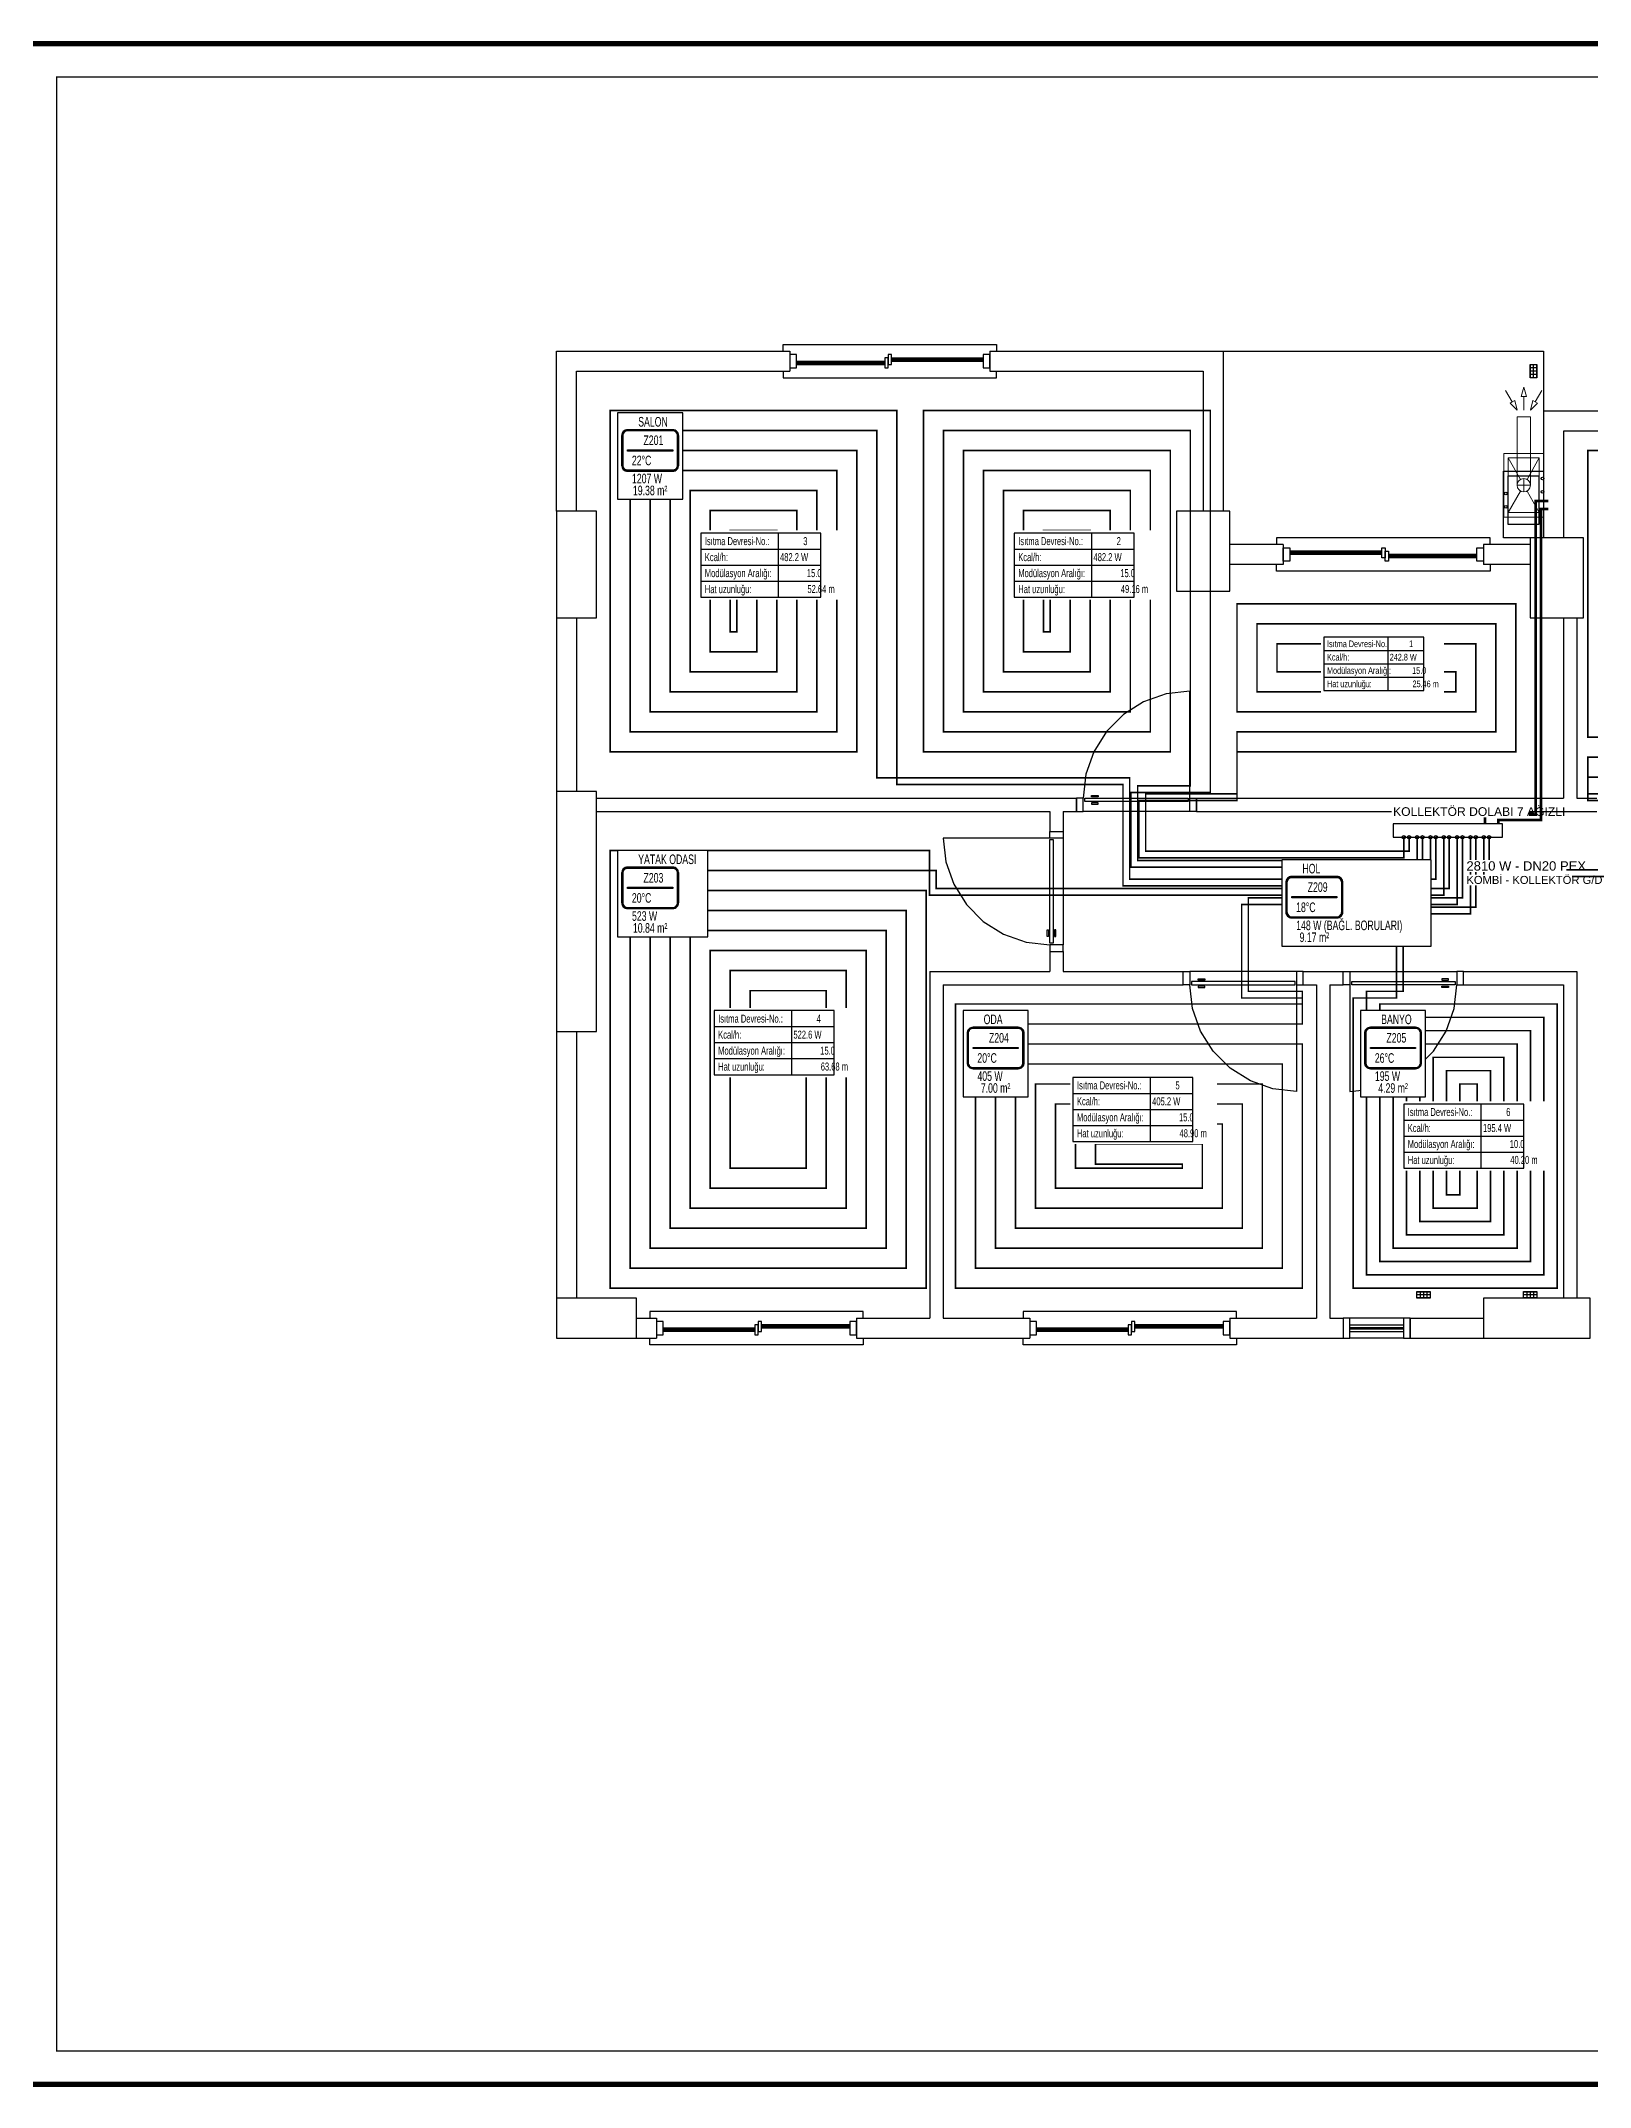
# Model space of a CAD drawing. Header units: centimetres. Extents: x -3952 to 22702, y 13298 to 16732.
# Drawn here: x 10213 to 11375, y 13328 to 14862 of the extents above; entities that cross this region are included whole.
import ezdxf
from ezdxf.enums import TextEntityAlignment as Align

# ---------------------------------------------------------------- set-up
doc = ezdxf.new("R2010")
doc.units = ezdxf.units.CM
doc.linetypes.add('ISITMA DONUS HATTI', pattern=[26, 20, -6])
for name, color, linetype in [('MD-YUK-BIRIMI', 7, 'Continuous'), ('MIMARI', 8, 'CONTINUOUS'), ('MIMARI-KOLON', 8, 'CONTINUOUS'), ('MTY-ISIKAYBIMAHAL', 2, 'CONTINUOUS'), ('MTY-ISITMA-DONUS-BORU', 30, 'ISITMA DONUS HATTI'), ('MTY-ISITMA-GIDIS-BORU', 10, 'CONTINUOUS'), ('MTY-KOLLETOR', 7, 'CONTINUOUS'), ('MTY-PAFTA', 7, 'CONTINUOUS'), ('MTY-PEX-BORU', 1, 'CONTINUOUS'), ('MTY-RADYATÖR', 7, 'CONTINUOUS'), ('MTY-TEFRIS', 15, 'CONTINUOUS'), ('STM-ISITMA-CAP', 41, 'CONTINUOUS')]:
    doc.layers.add(name, color=color, linetype=linetype)
doc.layers.add('ROTAS-PAFTA-SINIRI', color=8, linetype='Continuous', plot=False)
doc.styles.add('MTYCAPLT', font='arial.ttf', dxfattribs={"width": 0.65, "height": 1})
doc.styles.add('ROTAS', font='arial.ttf')

# ---------------------------------------------------------------- blocks, each defined once
blk = doc.blocks.new('ROTAS_PAFTA')
blk.add_lwpolyline([(0, 0), (1, 0), (1, 1), (0, 1)], close=True)
blk = doc.blocks.new('MTY-RADYATOR MAHAL')
at = {"layer": 'MTY-ISIKAYBIMAHAL', "color": 2}
for points in [[(-35.7, 18.4), (-35.7, -18.4, 0.414214), (-28.2, -25.9), (28.2, -25.9, 0.414214), (35.7, -18.4), (35.7, 18.4, 0.414214), (28.2, 25.9), (-28.2, 25.9, 0.414214)], [(-34.2, 18.4), (-34.2, -18.4, 0.414214), (-28.2, -24.4), (28.2, -24.4, 0.414214), (34.2, -18.4), (34.2, 18.4, 0.414214), (28.2, 24.4), (-28.2, 24.4, 0.414214)]]:
    blk.add_lwpolyline(points, format="xyb", close=True, dxfattribs=at)
at = {"layer": 'MTY-ISIKAYBIMAHAL', "color": 4}
for points in [[(-35.2, 18.4), (-35.2, -18.4, 0.414214), (-28.2, -25.4), (28.2, -25.4, 0.414214), (35.2, -18.4), (35.2, 18.4, 0.414214), (28.2, 25.4), (-28.2, 25.4, 0.414214)], [(-34.7, 18.4), (-34.7, -18.4, 0.414214), (-28.2, -24.9), (28.2, -24.9, 0.414214), (34.7, -18.4), (34.7, 18.4, 0.414214), (28.2, 24.9), (-28.2, 24.9, 0.414214)]]:
    blk.add_lwpolyline(points, format="xyb", close=True, dxfattribs=at)
at = {"layer": 'MTY-ISIKAYBIMAHAL', "color": 2}
blk.add_lwpolyline([(-28.2, 0.8), (28.2, 0.8), (28.2, -0.8), (-28.2, -0.8)], close=True, dxfattribs=at)
at = {"layer": 'MTY-ISIKAYBIMAHAL', "color": 1, "style": 'MTYCAPLT', "width": 0.65}
for tag, p in [('MAHAL_001', (-14.9, 29.8)), ('NO_001', (-8.3, 6.7))]:
    blk.add_attdef(tag, p, '', height=12, rotation=360, dxfattribs=at)
at = {"layer": 'MTY-ISIKAYBIMAHAL', "color": 4, "style": 'MTYCAPLT', "width": 0.65}
for tag, p in [('DERECE_001', (-22.8, -18.5)), ('ISIKAYBI_001', (-22.7, -41.1))]:
    blk.add_attdef(tag, p, '', height=12, rotation=360, dxfattribs=at)
blk.add_attdef('ALAN', text='', height=12, rotation=360, dxfattribs=at).set_placement((0, -50), align=Align.MIDDLE_CENTER)
blk = doc.blocks.new('MTY-ETIKET')
at = {"layer": 'MTY-RADYATÖR'}
for p, q in [((2.69, 0), (2.69, 8)), ((-7, 6), (8, 6)), ((-7, 4), (8, 4)), ((-7, 2), (8, 2))]:
    blk.add_line(p, q, dxfattribs=at)
blk.add_lwpolyline([(8, 0), (8, 8), (-7, 8), (-7, 0)], close=True, dxfattribs=at)
at = {"layer": 'MTY-RADYATÖR', "style": 'MTYCAPLT', "width": 0.65}
for s, p in [('Kcal/h:', (-6.5, 5)), ('Isıtma Devresi-No.:', (-6.5, 7)), ('Modülasyon Aralığı:', (-6.5, 3)), ('Hat uzunluğu:', (-6.5, 1))]:
    blk.add_text(s, height=1, rotation=360, dxfattribs=at).set_placement(p, align=Align.MIDDLE_LEFT)
at = {"layer": 'MTY-RADYATÖR', "color": 2, "style": 'MTYCAPLT', "width": 0.65}
for tag, p in [('BORU_001', (-7.07, 4.59)), ('YER_001', (2.9, 4.5))]:
    blk.add_attdef(tag, p, '', height=1, dxfattribs=at)
at = {"layer": 'MTY-RADYATÖR', "style": 'MTYCAPLT', "width": 0.65}
for tag, p in [('NO1_001', (5.8, 6.5)), ('AR_001', (6.25, 2.5)), ('UZ_001', (6.31, 0.51))]:
    blk.add_attdef(tag, p, '', height=1, rotation=360, dxfattribs=at)
blk = doc.blocks.new('KOMBI1')
at = {"layer": 'MTY-TEFRIS', "color": 1, "lineweight": 20, "ltscale": 40}
for p, q in [((19.5, 17.5), (3.4, 26.6)), ((23.9, 20), (23.9, 10)), ((44.4, 26.6), (28.2, 17.5)), ((19.5, 12.5), (3.4, 3.4)), ((18.9, 15), (28.9, 15)), ((44.4, 3.4), (28.2, 12.5))]:
    blk.add_line(p, q, dxfattribs=at)
at = {"layer": 'MTY-TEFRIS', "color": 7, "lineweight": 20, "ltscale": 40}
for p, q in [((23.9, 20), (75.3, 20)), ((75.3, 20), (75.3, 10)), ((85.4, 25.3), (80.3, 20)), ((87.4, 21.8), (80.3, 20)), ((86.4, 23.6), (85.4, 25.3)), ((95, 28.6), (86.4, 23.6)), ((86.4, 23.6), (87.4, 21.8)), ((90.3, 15), (90.3, 17)), ((90.3, 17), (97.3, 15)), ((23.9, 10), (75.3, 10)), ((80.3, 15), (90.3, 15)), ((87.4, 8.2), (80.3, 10)), ((85.4, 4.7), (80.3, 10)), ((86.4, 6.5), (85.4, 4.7)), ((86.4, 6.5), (87.4, 8.2)), ((95, 1.4), (86.4, 6.5)), ((90.3, 15), (90.3, 13)), ((90.3, 13), (97.3, 15))]:
    blk.add_line(p, q, dxfattribs=at)
blk.add_lwpolyline([(0, 0), (47.8, 0), (47.8, 30), (0, 30)], close=True, dxfattribs=at)
at = {"layer": 'MTY-TEFRIS', "color": 1, "lineweight": 20, "ltscale": 40}
blk.add_lwpolyline([(3.4, 3.4), (44.4, 3.4), (44.4, 26.6), (3.4, 26.6)], close=True, dxfattribs=at)
at = {"layer": 'MTY-TEFRIS', "color": 7, "lineweight": 20, "ltscale": 40}
blk.add_circle((23.9, 15), 5, dxfattribs=at)
at = {"layer": 'MTY-TEFRIS', "color": 3, "ltscale": 10}
blk.add_circle((18.9, 1), 1, dxfattribs=at)
at = {"layer": 'MTY-TEFRIS', "color": 1, "ltscale": 10}
blk.add_circle((28.9, 1), 1, dxfattribs=at)
at = {"layer": 'MD-YUK-BIRIMI', "color": 3, "style": 'MTYCAPLT', "width": 0.65}
for tag, p in [('SOCP_001', (17.6, -0.5)), ('SO_001', (18.2, 0.5))]:
    blk.add_attdef(tag, p, '', height=1, dxfattribs=at)
at = {"layer": 'MD-YUK-BIRIMI', "color": 1, "style": 'MTYCAPLT', "width": 0.65}
for tag, p in [('SCCP_001', (27.6, -0.5)), ('SC_001', (28.3, 0.5))]:
    blk.add_attdef(tag, p, '', height=1, dxfattribs=at)

msp = doc.modelspace()

# ---------------------------------------------------------------- linework, layer by layer
at = {"layer": 'MIMARI'}
for p, q in [((10599.7, 14509.4), (10599.7, 14629.4)), ((10599.7, 14629.4), (10774.7, 14629.4)), ((10774.7, 14629.4), (10774.7, 14614.4)), ((10779.7, 14621.9), (10846, 14621.9)), ((10779.7, 14620.9), (10846, 14620.9)), ((10779.7, 14620.4), (10846, 14620.4)), ((10779.7, 14619.4), (10846, 14619.4)), ((10851, 14624.4), (10919.7, 14624.4)), ((10851, 14623.4), (10919.7, 14623.4)), ((10851, 14622.9), (10919.7, 14622.9)), ((10851, 14621.9), (10919.7, 14621.9)), ((10924.7, 14629.4), (11099.7, 14629.4)), ((10924.7, 14629.4), (10924.7, 14614.4)), ((11099.7, 14629.4), (11099.7, 14509.4)), ((11332.2, 14609.4), (11332.2, 14619.4)), ((11334.5, 14619.4), (11334.5, 14609.4)), ((10614.7, 14509.4), (10614.7, 14614.4)), ((10614.7, 14614.4), (10774.7, 14614.4)), ((10924.7, 14614.4), (11084.7, 14614.4)), ((11084.7, 14614.4), (11084.7, 14509.4)), ((11334.5, 14616.9), (11330, 14616.9)), ((11334.5, 14614.4), (11330, 14614.4)), ((11334.5, 14611.9), (11330, 14611.9)), ((11454.7, 14584.4), (11339.7, 14584.4)), ((11339.7, 14584.4), (11339.7, 14489.4)), ((11454.7, 14569.4), (11354.7, 14569.4)), ((11354.7, 14569.4), (11354.7, 14489.4)), ((11144.7, 14484.4), (11104.7, 14484.4)), ((11144.7, 14484.4), (11144.7, 14469.4)), ((11329.7, 14484.4), (11294.7, 14484.4)), ((11294.7, 14484.4), (11294.7, 14469.4)), ((11144.7, 14469.4), (11104.7, 14469.4)), ((11218.5, 14479.4), (11149.7, 14479.4)), ((11218.5, 14478.4), (11149.7, 14478.4)), ((11218.5, 14477.9), (11149.7, 14477.9)), ((11218.5, 14476.9), (11149.7, 14476.9)), ((11289.7, 14476.9), (11223.5, 14476.9)), ((11289.7, 14475.9), (11223.5, 14475.9)), ((11289.7, 14475.4), (11223.5, 14475.4)), ((11289.7, 14474.4), (11223.5, 14474.4)), ((11329.7, 14469.4), (11294.7, 14469.4)), ((10599.7, 14429.4), (10599.7, 14299.4)), ((10614.7, 14429.4), (10614.7, 14299.4)), ((11354.7, 14429.4), (11354.7, 14294.4)), ((11364.7, 14429.4), (11364.7, 14294.4)), ((11074.7, 14294.4), (11074.7, 14374.4)), ((10629.7, 14294.4), (10989.7, 14294.4)), ((10629.7, 14284.4), (10969.7, 14284.4)), ((10969.7, 14284.4), (10969.7, 14269.4)), ((10979.7, 14284.4), (10989.7, 14284.4)), ((10979.7, 14284.4), (10979.7, 14269.4)), ((10989.7, 14284.4), (10989.7, 14294.4)), ((11074.7, 14284.4), (10994.7, 14284.4)), ((11079.7, 14294.4), (11354.7, 14294.4)), ((11079.7, 14284.4), (11079.7, 14294.4)), ((11079.7, 14284.4), (11379.7, 14284.4)), ((11364.7, 14294.4), (11379.7, 14294.4)), ((10969.7, 14269.4), (10979.7, 14269.4)), ((10969.7, 14264.4), (10889.7, 14264.4)), ((10979.7, 14264.4), (10979.7, 14184.4)), ((10969.7, 14179.4), (10969.7, 14164.4)), ((10969.7, 14179.4), (10979.7, 14179.4)), ((10979.7, 14179.4), (10979.7, 14164.4)), ((10879.7, 14164.4), (10969.7, 14164.4)), ((10879.7, 14164.4), (10879.7, 13904.4)), ((10979.7, 14164.4), (11069.7, 14164.4)), ((11069.7, 14154.4), (11069.7, 14164.4)), ((11154.7, 14164.4), (11074.7, 14164.4)), ((11159.7, 14164.4), (11189.7, 14164.4)), ((11159.7, 14154.4), (11159.7, 14164.4)), ((11189.7, 14154.4), (11189.7, 14164.4)), ((11194.7, 14164.4), (11274.7, 14164.4)), ((11279.7, 14164.4), (11364.7, 14164.4)), ((11279.7, 14154.4), (11279.7, 14164.4)), ((11364.7, 14164.4), (11364.7, 13919.4)), ((10889.7, 14154.4), (11069.7, 14154.4)), ((10889.7, 14154.4), (10889.7, 13904.4)), ((11154.7, 14154.4), (11154.7, 14074.4)), ((11159.7, 14154.4), (11169.7, 14154.4)), ((11169.7, 14154.4), (11169.7, 13904.4)), ((11179.7, 14154.4), (11189.7, 14154.4)), ((11179.7, 14154.4), (11179.7, 13904.4)), ((11194.7, 14154.4), (11194.7, 14074.4)), ((11279.7, 14154.4), (11354.7, 14154.4)), ((11354.7, 14154.4), (11354.7, 13919.4)), ((10599.7, 14119.4), (10599.7, 13919.4)), ((10614.7, 14119.4), (10614.7, 13919.4)), ((11244.7, 13924.2), (11254.7, 13924.2)), ((11254.7, 13921.9), (11244.7, 13921.9)), ((11247.2, 13924.2), (11247.2, 13919.7)), ((11249.7, 13924.2), (11249.7, 13919.7)), ((11252.2, 13924.2), (11252.2, 13919.7)), ((11324.7, 13924.2), (11334.7, 13924.2)), ((11334.7, 13921.9), (11324.7, 13921.9)), ((11327.2, 13924.2), (11327.2, 13919.7)), ((11329.7, 13924.2), (11329.7, 13919.7)), ((11332.2, 13924.2), (11332.2, 13919.7)), ((10659.7, 13904.4), (10674.7, 13904.4)), ((10674.7, 13904.4), (10674.7, 13889.4)), ((10819.7, 13899.4), (10753.5, 13899.4)), ((10819.7, 13898.4), (10753.5, 13898.4)), ((10824.7, 13904.4), (10879.7, 13904.4)), ((10824.7, 13904.4), (10824.7, 13889.4)), ((10889.7, 13904.4), (10954.7, 13904.4)), ((10954.7, 13904.4), (10954.7, 13889.4)), ((11099.7, 13899.4), (11033.5, 13899.4)), ((11099.7, 13898.4), (11033.5, 13898.4)), ((11104.7, 13904.4), (11169.7, 13904.4)), ((11104.7, 13904.4), (11104.7, 13889.4)), ((11179.7, 13904.4), (11189.7, 13904.4)), ((11189.7, 13904.4), (11189.7, 13889.4)), ((11234.7, 13904.4), (11194.7, 13904.4)), ((11194.7, 13899.4), (11234.7, 13899.4)), ((11239.7, 13904.4), (11294.7, 13904.4)), ((11239.7, 13904.4), (11239.7, 13889.4)), ((10659.7, 13889.4), (10674.7, 13889.4)), ((10748.5, 13896.9), (10679.7, 13896.9)), ((10748.5, 13895.9), (10679.7, 13895.9)), ((10748.5, 13895.4), (10679.7, 13895.4)), ((10748.5, 13894.4), (10679.7, 13894.4)), ((10819.7, 13897.9), (10753.5, 13897.9)), ((10819.7, 13896.9), (10753.5, 13896.9)), ((10824.7, 13889.4), (10954.7, 13889.4)), ((11028.5, 13896.9), (10959.7, 13896.9)), ((11028.5, 13895.9), (10959.7, 13895.9)), ((11028.5, 13895.4), (10959.7, 13895.4)), ((11028.5, 13894.4), (10959.7, 13894.4)), ((11099.7, 13897.9), (11033.5, 13897.9)), ((11099.7, 13896.9), (11033.5, 13896.9)), ((11104.7, 13889.4), (11189.7, 13889.4)), ((11194.7, 13897.4), (11234.7, 13897.4)), ((11194.7, 13896.4), (11234.7, 13896.4)), ((11194.7, 13894.4), (11234.7, 13894.4)), ((11234.7, 13889.4), (11194.7, 13889.4)), ((11239.7, 13889.4), (11294.7, 13889.4))]:
    msp.add_line(p, q, dxfattribs=at)
for points in [[(10769.7, 14629.4), (10769.7, 14634.4), (10929.7, 14634.4), (10929.7, 14629.4)], [(10774.7, 14626.9), (10774.7, 14616.9), (10779.7, 14616.9), (10779.7, 14626.9), (10774.7, 14626.9)], [(10846, 14624.4), (10846, 14616.9), (10848.5, 14616.9), (10848.5, 14624.4), (10846, 14624.4)], [(10848.5, 14626.9), (10848.5, 14619.4), (10851, 14619.4), (10851, 14626.9), (10848.5, 14626.9)], [(10919.7, 14626.9), (10919.7, 14616.9), (10924.7, 14616.9), (10924.7, 14626.9), (10919.7, 14626.9)], [(11099.7, 14629.4), (11339.7, 14629.4), (11339.7, 14584.4)], [(11334.7, 14609.4), (11329.7, 14609.4), (11329.7, 14619.4), (11334.7, 14619.4), (11334.7, 14609.4)], [(11330, 14609.4), (11330, 14619.4)], [(10769.7, 14614.4), (10769.7, 14609.4), (10929.7, 14609.4), (10929.7, 14614.4)], [(11309.7, 14539.4), (11339.7, 14539.4), (11339.7, 14489.4), (11309.7, 14489.4), (11309.7, 14539.4)], [(11313.2, 14535.9), (11336.2, 14535.9), (11336.2, 14499.4), (11313.2, 14499.4), (11313.2, 14535.9)], [(11299.7, 14484.4), (11299.7, 14489.4), (11139.7, 14489.4), (11139.7, 14484.4)], [(11149.7, 14481.9), (11149.7, 14471.9), (11144.7, 14471.9), (11144.7, 14481.9), (11149.7, 14481.9)], [(11221, 14481.9), (11221, 14474.4), (11218.5, 14474.4), (11218.5, 14481.9), (11221, 14481.9)], [(11294.7, 14481.9), (11294.7, 14471.9), (11289.7, 14471.9), (11289.7, 14481.9), (11294.7, 14481.9)], [(11299.7, 14469.4), (11299.7, 14464.4), (11139.7, 14464.4), (11139.7, 14469.4)], [(11223.5, 14479.4), (11223.5, 14471.9), (11221, 14471.9), (11221, 14479.4), (11223.5, 14479.4)], [(11074.7, 14374.4), (11056.9, 14372.4), (11040, 14366.5), (11024.8, 14357), (11012.2, 14344.3), (11002.6, 14329.1), (10996.7, 14312.2), (10994.7, 14294.4)], [(10599.7, 14299.4), (10599.7, 14119.4), (10629.7, 14119.4), (10629.7, 14299.4), (10599.7, 14299.4)], [(10989.7, 14294.4), (10989.7, 14284.4), (10994.7, 14284.4), (10994.7, 14294.4), (10989.7, 14294.4)], [(11073.5, 14291.9), (10996, 14291.9), (10996, 14294.4), (11073.5, 14294.4), (11073.5, 14291.9)], [(11006, 14296.4), (11006, 14295.4), (11001, 14295.4), (11001, 14296.4), (11006, 14296.4)], [(11006, 14289.9), (11006, 14290.9), (11001, 14290.9), (11001, 14289.9), (11006, 14289.9)], [(11079.7, 14294.4), (11079.7, 14284.4), (11074.7, 14284.4), (11074.7, 14294.4), (11079.7, 14294.4)], [(10969.7, 14269.4), (10979.7, 14269.4), (10979.7, 14264.4), (10969.7, 14264.4), (10969.7, 14269.4)], [(10889.7, 14264.4), (10891.7, 14246.6), (10897.6, 14229.7), (10907.2, 14214.6), (10919.8, 14201.9), (10935, 14192.4), (10951.9, 14186.4), (10969.7, 14184.4)], [(10972.2, 14263.2), (10972.2, 14185.7), (10969.7, 14185.7), (10969.7, 14263.2), (10972.2, 14263.2)], [(10967.7, 14195.7), (10968.7, 14195.7), (10968.7, 14190.7), (10967.7, 14190.7), (10967.7, 14195.7)], [(10974.2, 14195.7), (10973.2, 14195.7), (10973.2, 14190.7), (10974.2, 14190.7), (10974.2, 14195.7)], [(10969.7, 14179.4), (10979.7, 14179.4), (10979.7, 14184.4), (10969.7, 14184.4), (10969.7, 14179.4)], [(11069.7, 14154.4), (11069.7, 14164.4), (11074.7, 14164.4), (11074.7, 14154.4), (11069.7, 14154.4)], [(11086, 14158.9), (11086, 14157.9), (11081, 14157.9), (11081, 14158.9), (11086, 14158.9)], [(11159.7, 14154.4), (11159.7, 14164.4), (11154.7, 14164.4), (11154.7, 14154.4), (11159.7, 14154.4)], [(11189.7, 14154.4), (11189.7, 14164.4), (11194.7, 14164.4), (11194.7, 14154.4), (11189.7, 14154.4)], [(11263.5, 14158.9), (11263.5, 14157.9), (11268.5, 14157.9), (11268.5, 14158.9), (11263.5, 14158.9)], [(11279.7, 14154.4), (11279.7, 14164.4), (11274.7, 14164.4), (11274.7, 14154.4), (11279.7, 14154.4)], [(11154.7, 14074.4), (11136.9, 14076.4), (11120, 14082.4), (11104.8, 14091.9), (11092.2, 14104.6), (11082.6, 14119.7), (11076.7, 14136.6), (11074.7, 14154.4)], [(11153.5, 14156.9), (11076, 14156.9), (11076, 14154.4), (11153.5, 14154.4), (11153.5, 14156.9)], [(11086, 14152.4), (11086, 14153.4), (11081, 14153.4), (11081, 14152.4), (11086, 14152.4)], [(11194.7, 14074.4), (11212.5, 14076.4), (11229.4, 14082.4), (11244.6, 14091.9), (11257.3, 14104.6), (11266.8, 14119.7), (11272.7, 14136.6), (11274.7, 14154.4)], [(11196, 14156.9), (11273.5, 14156.9), (11273.5, 14154.4), (11196, 14154.4), (11196, 14156.9)], [(11263.5, 14152.4), (11263.5, 14153.4), (11268.5, 14153.4), (11268.5, 14152.4), (11263.5, 14152.4)], [(11254.7, 13924.4), (11254.7, 13919.4), (11244.7, 13919.4), (11244.7, 13924.4), (11254.7, 13924.4)], [(11254.7, 13919.7), (11244.7, 13919.7)], [(11334.7, 13924.4), (11334.7, 13919.4), (11324.7, 13919.4), (11324.7, 13924.4), (11334.7, 13924.4)], [(11334.7, 13919.7), (11324.7, 13919.7)], [(10829.7, 13904.4), (10829.7, 13909.4), (10669.7, 13909.4), (10669.7, 13904.4)], [(10679.7, 13891.9), (10679.7, 13901.9), (10674.7, 13901.9), (10674.7, 13891.9), (10679.7, 13891.9)], [(10751, 13891.9), (10751, 13899.4), (10748.5, 13899.4), (10748.5, 13891.9), (10751, 13891.9)], [(10753.5, 13894.4), (10753.5, 13901.9), (10751, 13901.9), (10751, 13894.4), (10753.5, 13894.4)], [(10824.7, 13891.9), (10824.7, 13901.9), (10819.7, 13901.9), (10819.7, 13891.9), (10824.7, 13891.9)], [(11109.7, 13904.4), (11109.7, 13909.4), (10949.7, 13909.4), (10949.7, 13904.4)], [(10959.7, 13891.9), (10959.7, 13901.9), (10954.7, 13901.9), (10954.7, 13891.9), (10959.7, 13891.9)], [(11031, 13891.9), (11031, 13899.4), (11028.5, 13899.4), (11028.5, 13891.9), (11031, 13891.9)], [(11033.5, 13894.4), (11033.5, 13901.9), (11031, 13901.9), (11031, 13894.4), (11033.5, 13894.4)], [(11104.7, 13891.9), (11104.7, 13901.9), (11099.7, 13901.9), (11099.7, 13891.9), (11104.7, 13891.9)], [(11189.7, 13904.4), (11189.7, 13889.4), (11194.7, 13889.4), (11194.7, 13904.4), (11189.7, 13904.4)], [(11234.7, 13904.4), (11234.7, 13889.4), (11239.7, 13889.4), (11239.7, 13904.4), (11234.7, 13904.4)], [(10829.7, 13889.4), (10829.7, 13884.4), (10669.7, 13884.4), (10669.7, 13889.4)], [(11109.7, 13889.4), (11109.7, 13884.4), (10949.7, 13884.4), (10949.7, 13889.4)]]:
    msp.add_lwpolyline(points, dxfattribs=at)
for centre in [(11311.5, 14522.7), (11311.5, 14512.7)]:
    msp.add_circle(centre, 1, dxfattribs=at)
at = {"layer": 'MIMARI-KOLON'}
for points in [[(10599.7, 14509.4), (10599.7, 14429.4), (10629.7, 14429.4), (10629.7, 14509.4), (10599.7, 14509.4)], [(11064.7, 14509.4), (11064.7, 14449.4), (11104.7, 14449.4), (11104.7, 14509.4), (11064.7, 14509.4)], [(11329.7, 14489.4), (11329.7, 14429.4), (11369.7, 14429.4), (11369.7, 14489.4), (11329.7, 14489.4)], [(10599.7, 13919.4), (10599.7, 13889.4), (10659.7, 13889.4), (10659.7, 13919.4), (10599.7, 13919.4)], [(11294.7, 13919.4), (11294.7, 13889.4), (11374.7, 13889.4), (11374.7, 13919.4), (11294.7, 13919.4)]]:
    msp.add_lwpolyline(points, dxfattribs=at)
at = {"layer": 'MTY-ISITMA-DONUS-BORU', "const_width": 2}
msp.add_lwpolyline([(11343.5, 14517), (11334, 14517), (11334, 14282), (11296, 14282), (11296, 14275)], dxfattribs=at)
at = {"layer": 'MTY-ISITMA-GIDIS-BORU', "const_width": 2}
msp.add_lwpolyline([(11343.5, 14511), (11338, 14511), (11338, 14278), (11306, 14278), (11306, 14275)], dxfattribs=at)
at = {"layer": 'MTY-KOLLETOR'}
msp.add_lwpolyline([(11227, 14265), (11309, 14265), (11309, 14275), (11227, 14275)], close=True, dxfattribs=at)
for centre in [(11235, 14265), (11239, 14265), (11245, 14265), (11249, 14265), (11255, 14265), (11259, 14265), (11265, 14265), (11269, 14265), (11275, 14265), (11279, 14265), (11285, 14265), (11289, 14265), (11295, 14265), (11299, 14265)]:
    msp.add_circle(centre, 1.2, dxfattribs=at)
at = {"layer": 'MTY-PAFTA'}
for points, const_width in [([(10200, 13330), (13600, 13330), (13600, 14860), (10200, 14860)], 4), ([(10225, 13355), (13575, 13355), (13575, 14835), (10225, 14835)], 1)]:
    msp.add_lwpolyline(points, close=True, dxfattribs=dict(at, const_width=const_width))
at = {"layer": 'MTY-PEX-BORU', "const_width": 1.2}
for points in [[(11255, 14265), (11255, 14228.5), (11024.5, 14228.5), (11024.5, 14304.5), (10855, 14304.5), (10855, 14329), (10855, 14585), (10640, 14585), (10640, 14329), (10825, 14329), (10825, 14555), (10670, 14555), (10670, 14359), (10795, 14359), (10795, 14525), (10700, 14525), (10700, 14389), (10765, 14389), (10765, 14495), (10730, 14495), (10730, 14419), (10735, 14419), (10735, 14480), (10750, 14480), (10750, 14404), (10715, 14404), (10715, 14510), (10780, 14510), (10780, 14374), (10685, 14374), (10685, 14540), (10810, 14540), (10810, 14344), (10655, 14344), (10655, 14570), (10840, 14570), (10840, 14329), (10840, 14309.5), (11029.5, 14309.5), (11029.5, 14233.5), (11259, 14233.5), (11259, 14265)], [(11245, 14265), (11245, 14242.5), (11030.5, 14242.5), (11030.5, 14298.5), (11090, 14298.5), (11090, 14329), (11090, 14585), (10875, 14585), (10875, 14329), (11060, 14329), (11060, 14555), (10905, 14555), (10905, 14359), (11030, 14359), (11030, 14525), (10935, 14525), (10935, 14389), (11000, 14389), (11000, 14495), (10965, 14495), (10965, 14419), (10970, 14419), (10970, 14480), (10985, 14480), (10985, 14404), (10950, 14404), (10950, 14510), (11015, 14510), (11015, 14374), (10920, 14374), (10920, 14540), (11045, 14540), (11045, 14344), (10890, 14344), (10890, 14570), (11075, 14570), (11075, 14329), (11075, 14303.5), (11035.5, 14303.5), (11035.5, 14247.5), (11249, 14247.5), (11249, 14265)], [(11683, 14555), (11373, 14555), (11373, 14340), (11653, 14340)], [(11235, 14265), (11235, 14249.5), (11036.5, 14249.5), (11036.5, 14292.5), (11110, 14292.5), (11110, 14329), (11319, 14329), (11319, 14440), (11110, 14440), (11110, 14359), (11289, 14359), (11289, 14410), (11140, 14410), (11140, 14389), (11274, 14389), (11274, 14374), (11125, 14374), (11125, 14425), (11304, 14425), (11304, 14344), (11110, 14344), (11110, 14297.5), (11041.5, 14297.5), (11041.5, 14254.5), (11239, 14254.5), (11239, 14265)], [(11668, 14325), (11373, 14325), (11373, 14297.5), (11424.5, 14297.5)], [(11419.5, 14292.5), (11373, 14292.5), (11373, 14310), (11683, 14310)], [(11265, 14265), (11265, 14221.5), (10887, 14221.5), (10879.5, 14221.5), (10879.5, 14255), (10877, 14255), (10640, 14255), (10640, 13927), (10877, 13927), (10877, 14225), (10670, 14225), (10670, 13957), (10847, 13957), (10847, 14195), (10700, 14195), (10700, 13987), (10817, 13987), (10817, 14165), (10730, 14165), (10730, 14017), (10787, 14017), (10787, 14135), (10745, 14135), (10745, 14150), (10802, 14150), (10802, 14002), (10715, 14002), (10715, 14180), (10832, 14180), (10832, 13972), (10685, 13972), (10685, 14210), (10862, 14210), (10862, 13942), (10655, 13942), (10655, 14240), (10877, 14240), (10884.5, 14240), (10884.5, 14226.5), (10887, 14226.5), (11269, 14226.5), (11269, 14265)], [(11275, 14265), (11275, 14214.5), (11113.5, 14214.5), (11113.5, 14144.5), (11159, 14144.5), (11159, 14140), (10899, 14140), (10899, 13927), (11159, 13927), (11159, 14110), (10929, 14110), (10929, 13957), (11129, 13957), (11129, 14080), (10959, 14080), (10959, 13987), (11099, 13987), (11099, 14050), (10989, 14050), (10989, 14017), (11069, 14017), (11069, 14020), (11004, 14020), (11004, 14035), (11084, 14035), (11084, 14002), (10974, 14002), (10974, 14065), (11114, 14065), (11114, 13972), (10944, 13972), (10944, 14095), (11144, 14095), (11144, 13942), (10914, 13942), (10914, 14125), (11159, 14125), (11159, 14149.5), (11118.5, 14149.5), (11118.5, 14219.5), (11279, 14219.5), (11279, 14265)], [(11285, 14265), (11285, 14207.5), (11229.5, 14207.5), (11229.5, 14144.5), (11197, 14144.5), (11197, 14140), (11197, 13927), (11350, 13927), (11350, 14140), (11217, 14140), (11217, 13947), (11330, 13947), (11330, 14120), (11237, 14120), (11237, 13967), (11310, 13967), (11310, 14100), (11257, 14100), (11257, 13987), (11290, 13987), (11290, 14080), (11277, 14080), (11277, 13997), (11267, 13997), (11267, 14090), (11300, 14090), (11300, 13977), (11247, 13977), (11247, 14110), (11320, 14110), (11320, 13957), (11227, 13957), (11227, 14130), (11340, 14130), (11340, 13937), (11207, 13937), (11207, 14140), (11207, 14149.5), (11234.5, 14149.5), (11234.5, 14212.5), (11289, 14212.5), (11289, 14265)], [(11295, 14265), (11295, 14235.5), (11419.5, 14235.5)], [(11424.5, 14240.5), (11299, 14240.5), (11299, 14265)]]:
    msp.add_lwpolyline(points, dxfattribs=at)

# ---------------------------------------------------------------- block references
at = {"layer": 'MTY-TEFRIS', "rotation": 90}
msp.add_blockref('KOMBI1', (11340, 14505), dxfattribs=at)
at = {"layer": 'ROTAS-PAFTA-SINIRI', "xscale": 3400, "yscale": 1530}
msp.add_blockref('ROTAS_PAFTA', (10200, 13330), dxfattribs=at)

# ---------------------------------------------------------------- next in the draw order: wipeouts: each hides what was drawn before it
for points in [[(10645.6, 14518.4), (10694.4, 14518.4), (10694.4, 14583.1), (10645.6, 14583.1)], [(10706, 14443), (10815.9, 14443), (10815.9, 14495), (10706, 14495)], [(10941, 14443), (11050.9, 14443), (11050.9, 14495), (10941, 14495)], [(11173, 14373), (11265.3, 14373), (11265.3, 14417), (11173, 14417)], [(11328.8, 14280), (11226, 14280), (11226, 14288.5), (11328.8, 14288.5)], [(10645.6, 14190.4), (10713.2, 14190.4), (10713.2, 14255.1), (10645.6, 14255.1)], [(11143.6, 14183.4), (11255.6, 14183.4), (11255.6, 14248.1), (11143.6, 14248.1)], [(11356.8, 14239), (11281, 14239), (11281, 14248), (11356.8, 14248)], [(10716, 14085), (10825.9, 14085), (10825.9, 14137), (10716, 14137)], [(10904.6, 14070.4), (10953.4, 14070.4), (10953.4, 14135.1), (10904.6, 14135.1)], [(11202.6, 14070.4), (11251.4, 14070.4), (11251.4, 14135.1), (11202.6, 14135.1)], [(10985, 14035), (11094.9, 14035), (11094.9, 14087), (10985, 14087)]]:
    msp.add_wipeout(points)

# ---------------------------------------------------------------- next in the draw order: linework, layer by layer
at = {"layer": 'MTY-ISIKAYBIMAHAL'}
for points in [[(10645.6, 14518.4), (10694.4, 14518.4), (10694.4, 14583.1), (10645.6, 14583.1)], [(10645.6, 14190.4), (10713.2, 14190.4), (10713.2, 14255.1), (10645.6, 14255.1)], [(11143.6, 14183.4), (11255.6, 14183.4), (11255.6, 14248.1), (11143.6, 14248.1)], [(10904.6, 14070.4), (10953.4, 14070.4), (10953.4, 14135.1), (10904.6, 14135.1)], [(11202.6, 14070.4), (11251.4, 14070.4), (11251.4, 14135.1), (11202.6, 14135.1)]]:
    msp.add_lwpolyline(points, close=True, dxfattribs=at)

# ---------------------------------------------------------------- next in the draw order: block references
at = {"layer": 'MTY-TEFRIS', "xscale": 0.6, "yscale": 0.6}
for p, values in [((10670, 14555), {'DERECE_001': '22°C', 'MAHAL_001': 'SALON', 'ISIKAYBI_001': '1207 W', 'NO_001': 'Z201', 'ALAN': '19.38 m²'}), ((10670, 14227), {'DERECE_001': '20°C', 'MAHAL_001': 'YATAK ODASI', 'ISIKAYBI_001': '523 W', 'NO_001': 'Z203', 'ALAN': '10.84 m²'}), ((11168, 14220), {'DERECE_001': '18°C', 'MAHAL_001': 'HOL', 'ISIKAYBI_001': '148 W (BAĞL. BORULARI)', 'NO_001': 'Z209', 'ALAN': '9.17 m²'}), ((10929, 14107), {'DERECE_001': '20°C', 'MAHAL_001': 'ODA', 'ISIKAYBI_001': '405 W', 'NO_001': 'Z204', 'ALAN': '7.00 m²'})]:
    msp.add_blockref('MTY-RADYATOR MAHAL', p, dxfattribs=at).add_auto_attribs(values)
at = {"layer": 'MTY-TEFRIS'}
ref = msp.add_blockref('MTY-ETIKET', (10750, 14445), dxfattribs=dict(at, xscale=6, yscale=6))
ref.add_attrib('UZ_001', '52.64 m', (10787.9, 14448.1), dxfattribs={"layer": 'MTY-RADYATÖR', "height": 6, "rotation": 360, "style": 'MTYCAPLT', "width": 0.65})
ref.add_attrib('AR_001', '15.0', (10787.5, 14460), dxfattribs={"layer": 'MTY-RADYATÖR', "height": 6, "rotation": 360, "style": 'MTYCAPLT', "width": 0.65})
ref.add_attrib('NO1_001', '3', (10784.8, 14484), dxfattribs={"layer": 'MTY-RADYATÖR', "height": 6, "rotation": 360, "style": 'MTYCAPLT', "width": 0.65})
ref.add_attrib('YER_001', '482.2 W', (10767.4, 14472), dxfattribs={"layer": 'MTY-RADYATÖR', "color": 2, "height": 6, "style": 'MTYCAPLT', "width": 0.65})
ref = msp.add_blockref('MTY-ETIKET', (10985, 14445), dxfattribs=dict(at, xscale=6, yscale=6))
ref.add_attrib('UZ_001', '49.16 m', (11022.9, 14448.1), dxfattribs={"layer": 'MTY-RADYATÖR', "height": 6, "rotation": 360, "style": 'MTYCAPLT', "width": 0.65})
ref.add_attrib('AR_001', '15.0', (11022.5, 14460), dxfattribs={"layer": 'MTY-RADYATÖR', "height": 6, "rotation": 360, "style": 'MTYCAPLT', "width": 0.65})
ref.add_attrib('NO1_001', '2', (11019.8, 14484), dxfattribs={"layer": 'MTY-RADYATÖR', "height": 6, "rotation": 360, "style": 'MTYCAPLT', "width": 0.65})
ref.add_attrib('YER_001', '482.2 W', (11002.4, 14472), dxfattribs={"layer": 'MTY-RADYATÖR', "color": 2, "height": 6, "style": 'MTYCAPLT', "width": 0.65})
ref = msp.add_blockref('MTY-ETIKET', (11210, 14375), dxfattribs=dict(at, xscale=5, yscale=5))
ref.add_attrib('UZ_001', '25.46 m', (11241.6, 14377.5), dxfattribs={"layer": 'MTY-RADYATÖR', "height": 5, "rotation": 360, "style": 'MTYCAPLT', "width": 0.65})
ref.add_attrib('AR_001', '15.0', (11241.3, 14387.5), dxfattribs={"layer": 'MTY-RADYATÖR', "height": 5, "rotation": 360, "style": 'MTYCAPLT', "width": 0.65})
ref.add_attrib('NO1_001', '1', (11239, 14407.5), dxfattribs={"layer": 'MTY-RADYATÖR', "height": 5, "rotation": 360, "style": 'MTYCAPLT', "width": 0.65})
ref.add_attrib('YER_001', '242.8 W', (11224.5, 14397.5), dxfattribs={"layer": 'MTY-RADYATÖR', "color": 2, "height": 5, "style": 'MTYCAPLT', "width": 0.65})
ref = msp.add_blockref('MTY-ETIKET', (10760, 14087), dxfattribs=dict(at, xscale=6, yscale=6))
ref.add_attrib('UZ_001', '63.68 m', (10797.9, 14090.1), dxfattribs={"layer": 'MTY-RADYATÖR', "height": 6, "rotation": 360, "style": 'MTYCAPLT', "width": 0.65})
ref.add_attrib('AR_001', '15.0', (10797.5, 14102), dxfattribs={"layer": 'MTY-RADYATÖR', "height": 6, "rotation": 360, "style": 'MTYCAPLT', "width": 0.65})
ref.add_attrib('NO1_001', '4', (10794.8, 14126), dxfattribs={"layer": 'MTY-RADYATÖR', "height": 6, "rotation": 360, "style": 'MTYCAPLT', "width": 0.65})
ref.add_attrib('YER_001', '522.6 W', (10777.4, 14114), dxfattribs={"layer": 'MTY-RADYATÖR', "color": 2, "height": 6, "style": 'MTYCAPLT', "width": 0.65})
ref = msp.add_blockref('MTY-ETIKET', (11029, 14037), dxfattribs=dict(at, xscale=6, yscale=6))
ref.add_attrib('UZ_001', '48.90 m', (11066.9, 14040.1), dxfattribs={"layer": 'MTY-RADYATÖR', "height": 6, "rotation": 360, "style": 'MTYCAPLT', "width": 0.65})
ref.add_attrib('AR_001', '15.0', (11066.5, 14052), dxfattribs={"layer": 'MTY-RADYATÖR', "height": 6, "rotation": 360, "style": 'MTYCAPLT', "width": 0.65})
ref.add_attrib('NO1_001', '5', (11063.8, 14076), dxfattribs={"layer": 'MTY-RADYATÖR', "height": 6, "rotation": 360, "style": 'MTYCAPLT', "width": 0.65})
ref.add_attrib('YER_001', '405.2 W', (11046.4, 14064), dxfattribs={"layer": 'MTY-RADYATÖR', "color": 2, "height": 6, "style": 'MTYCAPLT', "width": 0.65})

# ---------------------------------------------------------------- next in the draw order: texts
at = {"layer": 'MTY-KOLLETOR', "style": 'ROTAS'}
msp.add_text('KOLLEKTÖR DOLABI 7 AĞIZLI', height=6.5, dxfattribs=at).set_placement((11227, 14281))

# ---------------------------------------------------------------- next in the draw order: wipeouts: each hides what was drawn before it
msp.add_wipeout([(11361.1, 14229), (11281, 14229), (11281, 14237), (11361.1, 14237)])

# ---------------------------------------------------------------- next in the draw order: texts
at = {"layer": 'STM-ISITMA-CAP', "style": 'ROTAS'}
for s, height, p in [('2810 W - DN20 PEX', 7, (11282, 14240)), ('KOMBİ - KOLLEKTÖR G/D', 6, (11282, 14230))]:
    msp.add_text(s, height=height, dxfattribs=at).set_placement(p)

# ---------------------------------------------------------------- next in the draw order: wipeouts: each hides what was drawn before it
msp.add_wipeout([(11233, 14015), (11342.9, 14015), (11342.9, 14067), (11233, 14067)])

# ---------------------------------------------------------------- next in the draw order: block references
at = {"layer": 'MTY-TEFRIS', "xscale": 0.6, "yscale": 0.6}
msp.add_blockref('MTY-RADYATOR MAHAL', (11227, 14107), dxfattribs=at).add_auto_attribs({'DERECE_001': '26°C', 'MAHAL_001': 'BANYO', 'ISIKAYBI_001': '195 W', 'NO_001': 'Z205', 'ALAN': '4.29 m²'})
at = {"layer": 'MTY-TEFRIS'}
ref = msp.add_blockref('MTY-ETIKET', (11277, 14017), dxfattribs=dict(at, xscale=6, yscale=6))
ref.add_attrib('UZ_001', '40.20 m', (11314.9, 14020.1), dxfattribs={"layer": 'MTY-RADYATÖR', "height": 6, "rotation": 360, "style": 'MTYCAPLT', "width": 0.65})
ref.add_attrib('AR_001', '10.0', (11314.5, 14032), dxfattribs={"layer": 'MTY-RADYATÖR', "height": 6, "rotation": 360, "style": 'MTYCAPLT', "width": 0.65})
ref.add_attrib('NO1_001', '6', (11311.8, 14056), dxfattribs={"layer": 'MTY-RADYATÖR', "height": 6, "rotation": 360, "style": 'MTYCAPLT', "width": 0.65})
ref.add_attrib('YER_001', '195.4 W', (11294.4, 14044), dxfattribs={"layer": 'MTY-RADYATÖR', "color": 2, "height": 6, "style": 'MTYCAPLT', "width": 0.65})

doc.saveas('drawing.dxf')
